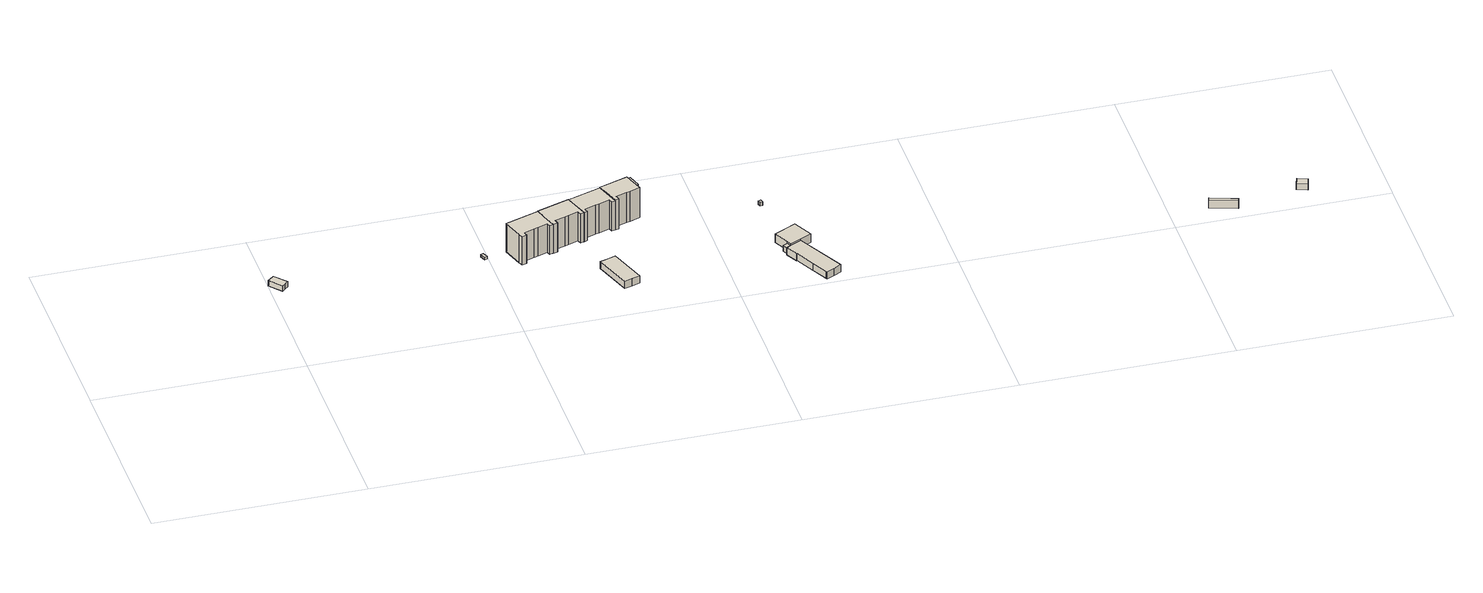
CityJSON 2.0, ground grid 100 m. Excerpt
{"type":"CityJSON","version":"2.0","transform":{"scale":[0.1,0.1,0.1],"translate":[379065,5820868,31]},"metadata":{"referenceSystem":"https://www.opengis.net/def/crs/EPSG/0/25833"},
"CityObjects":{
"building1":{"type":"Building","attributes":{"Gemeindeschluessel":"11000005","BezugspunktDach":"2200","function":"31001_2463","measuredHeight":3.37,"storeysAboveGround":1},"address":[{"country":"Germany","locality":"Berlin","thoroughfareNumber":"20 (2)","thoroughfareName":"Teltower Straße"}],"geometry":[{"type":"Solid","lod":"1","boundaries":[[[[0,1,2,3,4,5]],[[6,7,8,9,10,11]],[[6,11,5,4]],[[7,6,4,3]],[[8,7,3,2]],[[9,8,2,1]],[[10,9,1,0]],[[11,10,0,5]]]]}]},
"building2":{"type":"Building","attributes":{"Gemeindeschluessel":"11000005","BezugspunktDach":"2200","function":"31001_2523","measuredHeight":1.31,"storeysAboveGround":1},"address":[{"country":"Germany","locality":"Berlin","thoroughfareNumber":"1149","thoroughfareName":"Teltower Straße"}],"geometry":[{"type":"Solid","lod":"1","boundaries":[[[[12,13,14,15]],[[16,17,18,19]],[[16,19,15,14]],[[17,16,14,13]],[[18,17,13,12]],[[19,18,12,15]]]]}]},
"building3":{"type":"Building","attributes":{"Gemeindeschluessel":"11000005","BezugspunktDach":"2200","function":"31001_1010","measuredHeight":17.75,"storeysAboveGround":5},"address":[{"country":"Germany","locality":"Berlin","thoroughfareNumber":"28","thoroughfareName":"Elsgrabenweg"}],"geometry":[{"type":"Solid","lod":"1","boundaries":[[[[20,21,22,23,24,25,26,27,28,29,30,31]],[[32,33,34,35,36,37,38,39,40,41,42,43]],[[32,43,31,30]],[[33,32,30,29]],[[34,33,29,28]],[[35,34,28,27]],[[36,35,27,26]],[[37,36,26,25]],[[38,37,25,24]],[[39,38,24,23]],[[40,39,23,22]],[[41,40,22,21]],[[42,41,21,20]],[[43,42,20,31]]]]}]},
"building4":{"type":"Building","attributes":{"Gemeindeschluessel":"11000005","BezugspunktDach":"2200","function":"31001_1010","measuredHeight":17.98,"storeysAboveGround":5},"address":[{"country":"Germany","locality":"Berlin","thoroughfareNumber":"26","thoroughfareName":"Elsgrabenweg"}],"geometry":[{"type":"Solid","lod":"1","boundaries":[[[[44,45,46,47,48,49,50,51,52,53,54,55]],[[56,57,58,59,60,61,62,63,64,65,66,67]],[[56,67,55,54]],[[57,56,54,53]],[[58,57,53,52]],[[59,58,52,51]],[[60,59,51,50]],[[61,60,50,49]],[[62,61,49,48]],[[63,62,48,47]],[[64,63,47,46]],[[65,64,46,45]],[[66,65,45,44]],[[67,66,44,55]]]]}]},
"building5":{"type":"Building","attributes":{"name":"Sportanlage Teltower Schanze","Gemeindeschluessel":"11000005","BezugspunktDach":"2200","function":"31001_3212","measuredHeight":4.23,"storeysAboveGround":1},"address":[{"country":"Germany","locality":"Berlin","thoroughfareNumber":"25","thoroughfareName":"Elsgrabenweg"}],"geometry":[{"type":"Solid","lod":"1","boundaries":[[[[68,69,70,71,72,73]],[[74,75,76,77,78,79]],[[74,79,73,72]],[[75,74,72,71]],[[76,75,71,70]],[[77,76,70,69]],[[78,77,69,68]],[[79,78,68,73]]]]}]},
"building6":{"type":"Building","attributes":{"Gemeindeschluessel":"11000005","BezugspunktDach":"2200","function":"31001_1010","measuredHeight":17.98,"storeysAboveGround":5},"address":[{"country":"Germany","locality":"Berlin","thoroughfareNumber":"24","thoroughfareName":"Elsgrabenweg"}],"geometry":[{"type":"Solid","lod":"1","boundaries":[[[[80,81,82,83,84,85,86,87,88,89,90,91]],[[92,93,94,95,96,97,98,99,100,101,102,103]],[[92,103,91,90]],[[93,92,90,89]],[[94,93,89,88]],[[95,94,88,87]],[[96,95,87,86]],[[97,96,86,85]],[[98,97,85,84]],[[99,98,84,83]],[[100,99,83,82]],[[101,100,82,81]],[[102,101,81,80]],[[103,102,80,91]]]]}]},
"building7":{"type":"Building","attributes":{"Gemeindeschluessel":"11000005","function":"31001_1010"},"address":[{"country":"Germany","locality":"Berlin","thoroughfareNumber":"22","thoroughfareName":"Elsgrabenweg"}],"children":["building7-1","building7-2"]},
"building7-1":{"type":"BuildingPart","attributes":{"BezugspunktDach":"2200","measuredHeight":18.21,"storeysAboveGround":5},"parents":["building7"],"geometry":[{"type":"MultiSurface","lod":"1","boundaries":[[[104,105,106,107,108,109,110,111,112,113,114]],[[115,116,117,118,119,120,121,122,123,124,125]],[[115,125,114,113]],[[126,127,113,112]],[[128,126,116,112,111]],[[118,117,111,110]],[[119,118,110,109]],[[120,119,109,108]],[[121,120,108,107]],[[122,121,107,106]],[[123,122,106,105]],[[124,123,105,104]],[[125,124,104,114]],[[116,129,115,127,126]],[[117,116,126,128]]]}]},
"building7-2":{"type":"BuildingPart","attributes":{"BezugspunktDach":"2200","measuredHeight":15.19,"storeysAboveGround":5},"parents":["building7"],"geometry":[{"type":"MultiSurface","lod":"1","boundaries":[[[128,130,131,132,127]],[[133,134,135,117,115]],[[133,115,127,132]],[[134,133,132,131]],[[135,134,131,130]],[[117,135,130,128]],[[117,116,136]],[[115,136,116,126,127]],[[128,126,116,117]]]}]},
"building8":{"type":"Building","attributes":{"Gemeindeschluessel":"11000005","BezugspunktDach":"2200","function":"51009_1610","measuredHeight":3.1,"storeysAboveGround":0},"address":[{"country":"Germany","locality":"Berlin"}],"geometry":[{"type":"Solid","lod":"1","boundaries":[[[[137,138,139,140]],[[141,142,143,144]],[[141,144,140,139]],[[142,141,139,138]],[[143,142,138,137]],[[144,143,137,140]]]]}]},
"building9":{"type":"Building","attributes":{"Gemeindeschluessel":"11000005","function":"31001_3212"},"address":[{"country":"Germany","locality":"Berlin","thoroughfareNumber":"19","thoroughfareName":"Elsgrabenweg"}],"children":["building9-1","building9-2"]},
"building9-1":{"type":"BuildingPart","attributes":{"BezugspunktDach":"2200","measuredHeight":4.36,"storeysAboveGround":1},"parents":["building9"],"geometry":[{"type":"Solid","lod":"1","boundaries":[[[[145,146,147,148,149,150,151,152,153,154,155,156,157]],[[158,159,160,161,162,163,164,165,166,167,168,169,170]],[[158,170,157,156]],[[161,160,154,153]],[[162,161,153,152]],[[163,162,152,151]],[[164,163,151,150]],[[165,164,150,149]],[[166,165,149,148]],[[167,166,148,147]],[[168,167,147,146]],[[169,168,146,145]],[[170,169,145,157]],[[159,158,156,155]],[[160,159,155,154]]]]}]},
"building9-2":{"type":"BuildingPart","attributes":{"BezugspunktDach":"2200","measuredHeight":5.24,"storeysAboveGround":1},"parents":["building9"],"geometry":[{"type":"MultiSurface","lod":"1","boundaries":[[[171,172,173,174,175,176,177,178]],[[179,180,181,182,160,158,183,184]],[[179,184,178,177]],[[180,179,177,176]],[[181,180,176,175]],[[182,181,175,174]],[[160,182,174,173]],[[156,155,154,173,172]],[[183,158,172,171]],[[184,183,171,178]],[[158,159,155,156]],[[159,160,154,155]]]}]},
"building10":{"type":"Building","attributes":{"Gemeindeschluessel":"11000005","BezugspunktDach":"2200","function":"31001_2520","measuredHeight":1.95,"storeysAboveGround":1},"address":[{"country":"Germany","locality":"Berlin","thoroughfareNumber":"19 (1)","thoroughfareName":"Elsgrabenweg"}],"geometry":[{"type":"Solid","lod":"1","boundaries":[[[[185,186,187,188]],[[189,190,191,192]],[[189,192,188,187]],[[190,189,187,186]],[[191,190,186,185]],[[192,191,185,188]]]]}]},
"building11":{"type":"Building","attributes":{"Gemeindeschluessel":"11000004","BezugspunktDach":"2200","function":"51009_1610","measuredHeight":5.5,"storeysAboveGround":0},"address":[{"country":"Germany","locality":"Berlin"}],"geometry":[{"type":"Solid","lod":"1","boundaries":[[[[193,194,195,196,197]],[[198,199,200,201,202]],[[198,202,197,196]],[[199,198,196,195]],[[200,199,195,194]],[[201,200,194,193]],[[202,201,193,197]]]]}]},
"building12":{"type":"Building","attributes":{"Gemeindeschluessel":"11000004","BezugspunktDach":"2200","function":"31001_2580","measuredHeight":3.15,"storeysAboveGround":1},"address":[{"country":"Germany","locality":"Berlin","thoroughfareNumber":"67 (30)","thoroughfareName":"Charlottenburger Chaussee"}],"geometry":[{"type":"Solid","lod":"1","boundaries":[[[[203,204,205,206]],[[207,208,209,210]],[[207,210,206,205]],[[208,207,205,204]],[[209,208,204,203]],[[210,209,203,206]]]]}]}
},
"vertices":[
[53,591,32],[68,604,32],[83,617,32],[33,674,32],[18,661,32],[3,648,32],[18,661,3],[33,674,3],[83,617,3],[68,604,3],[53,591,3],[3,648,3],
[974,554,38],[986,559,38],[975,586,38],[963,581,38],[975,586,25],[986,559,25],[974,554,25],[963,581,25],
[1115,490,177],[1122,471,177],[1144,478,177],[1139,498,177],[1191,515,177],[1210,521,177],[1256,536,177],[1262,518,177],[1281,524,177],[1259,593,177],[1242,643,177],[1083,590,177],[1242,643,24],[1259,593,24],[1281,524,24],[1262,518,24],[1256,536,24],[1210,521,24],[1191,515,24],[1139,498,24],[1144,478,24],[1122,471,24],[1115,490,24],[1083,590,24],
[1258,593,178],[1281,524,178],[1302,531,178],[1296,551,178],[1348,568,178],[1365,574,178],[1412,589,178],[1419,570,178],[1437,577,178],[1414,645,178],[1397,694,178],[1242,643,178],[1397,694,22],[1414,645,22],[1437,577,22],[1419,570,22],[1412,589,22],[1365,574,22],[1348,568,22],[1296,551,22],[1302,531,22],[1281,524,22],[1258,593,22],[1242,643,22],
[1513,178,57],[1551,191,57],[1589,203,57],[1526,383,57],[1488,370,57],[1451,358,57],[1488,370,19],[1526,383,19],[1589,203,19],[1551,191,19],[1513,178,19],[1451,358,19],
[1414,645,177],[1437,577,177],[1454,583,177],[1448,602,177],[1503,620,177],[1521,625,177],[1572,642,177],[1578,624,177],[1596,630,177],[1573,697,177],[1556,746,177],[1397,694,177],[1556,746,21],[1573,697,21],[1596,630,21],[1578,624,21],[1572,642,21],[1521,625,21],[1503,620,21],[1448,602,21],[1454,583,21],[1437,577,21],[1414,645,21],[1397,694,21],
[1572,698,180],[1596,630,180],[1614,636,180],[1608,655,180],[1660,673,180],[1678,679,180],[1726,695,180],[1715,729,180],[1710,743,180],[1694,791,180],[1556,746,180],[1694,791,19],[1710,743,19],[1715,729,19],[1726,695,19],[1678,679,19],[1660,673,19],[1608,655,19],[1614,636,19],[1596,630,19],[1572,698,19],[1556,746,19],[1710,743,171],[1694,791,171],[1715,729,171],[1701,771,19],
[1731,735,171],[1719,771,171],[1711,797,171],[1711,797,19],[1719,771,19],[1731,735,19],[1695,787,19],
[2274,232,61],[2296,244,61],[2286,266,61],[2263,255,61],[2286,266,30],[2296,244,30],[2274,232,30],[2263,255,30],
[2304,174,63],[2305,175,63],[2353,82,63],[2393,6,63],[2396,1,63],[2432,19,63],[2468,38,63],[2378,212,63],[2379,212,63],[2348,270,63],[2311,251,63],[2296,244,63],[2274,232,63],[2296,244,24],[2311,251,24],[2348,270,24],[2379,212,24],[2378,212,24],[2468,38,24],[2432,19,24],[2396,1,24],[2393,6,24],[2353,82,24],[2305,175,24],[2304,174,24],[2274,232,24],
[2286,266,70],[2296,244,70],[2348,270,70],[2350,271,70],[2403,297,70],[2356,391,70],[2303,365,70],[2250,338,70],[2303,365,24],[2356,391,24],[2403,297,24],[2350,271,24],[2286,266,24],[2250,338,24],
[2263,631,42],[2275,635,42],[2271,650,42],[2258,646,42],[2271,650,23],[2275,635,23],[2263,631,23],[2258,646,23],
[4306,60,53],[4310,74,53],[4247,93,53],[4183,113,53],[4179,98,53],[4183,113,10],[4247,93,10],[4310,74,10],[4306,60,10],[4179,98,10],
[4643,113,43],[4654,152,43],[4603,167,43],[4592,128,43],[4603,167,12],[4654,152,12],[4643,113,12],[4592,128,12]
]}
